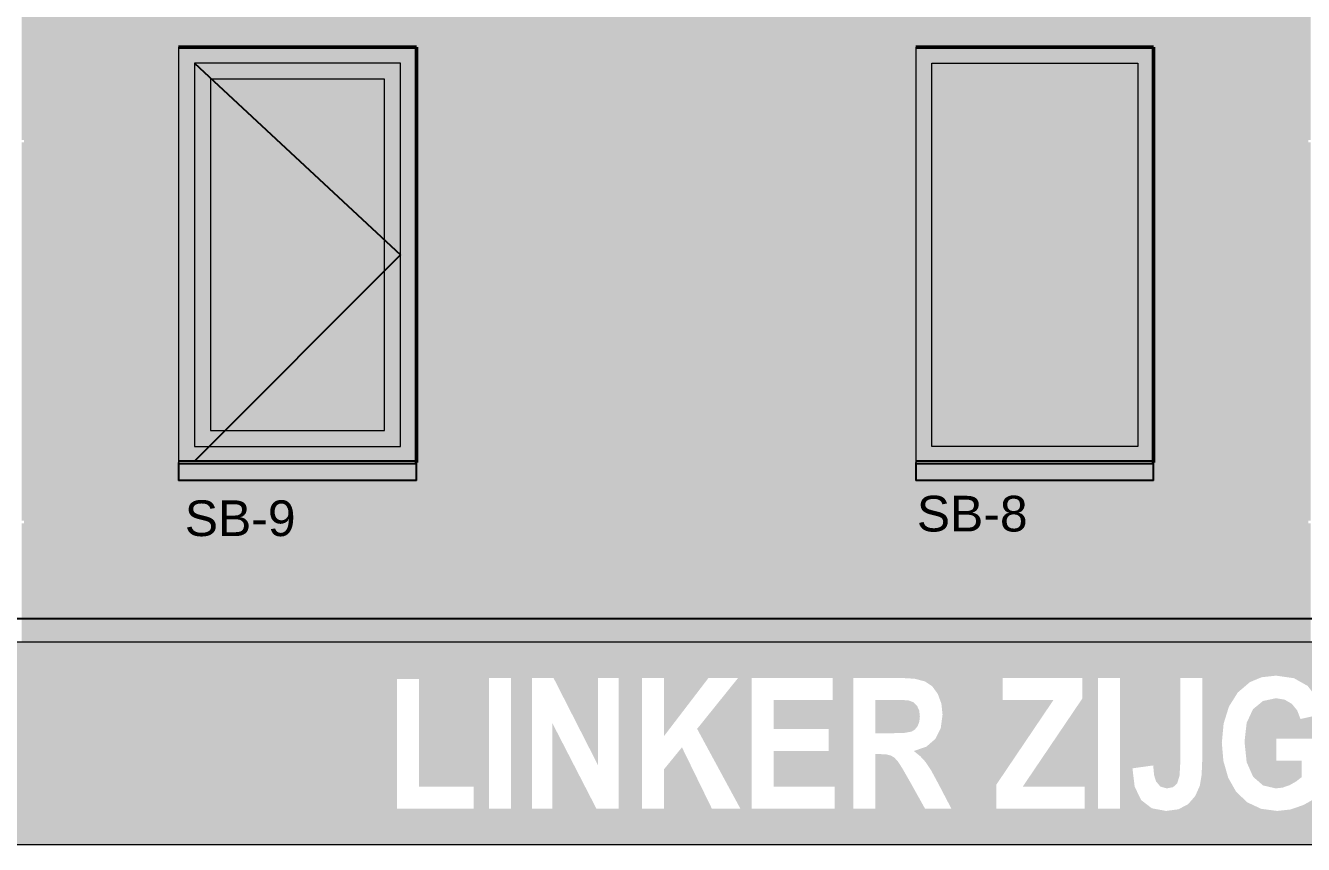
# Model space of a CAD drawing. Header units: millimetres. Extents: x -245 to 49755, y -245 to 41806.
# Drawn here: x 39137 to 41823, y 29037 to 30758 of the extents above; entities that cross this region are included whole.
import ezdxf

# ---------------------------------------------------------------- set-up
doc = ezdxf.new("R2010")
doc.units = ezdxf.units.MM
doc.linetypes.add('PUNKT2_S9', pattern=[1, 0, -1])
doc.linetypes.add('VERDECKT2_S2', pattern=[2.7, 2, -0.7])
doc.layers.add('Standard', color=7, linetype='Continuous', lineweight=25)
doc.styles.add('ARIAL', font='arial.ttf')

msp = doc.modelspace()

# ---------------------------------------------------------------- hatches: boundary and pattern name
at = {"layer": 'Standard', "linetype": 'PUNKT2_S9', "lineweight": 25}
h = msp.add_hatch(color=251, dxfattribs=at)
h.paths.add_polyline_path([(39088.5, 30512.1), (39083.5, 30512.1), (39083.5, 30517.1), (39088.5, 30517.1), (39088.5, 30922.1), (39078.5, 30922.1), (39068.7, 30997.1), (37608.5, 30997.1), (37608.5, 29462.1), (39088.5, 29462.1), (39088.5, 29712.1), (39083.5, 29712.1), (39083.5, 29717.1), (39088.5, 29717.1)])
h.paths.add_polyline_path([(44754.5, 29462.1), (44754.5, 29817.6), (44153.5, 29817.6), (44153.5, 29672.1), (42108.5, 29672.1), (42108.5, 30997.1), (41898.3, 30997.1), (41888.5, 30922.1), (41878.5, 30922.1), (41878.5, 30517.1), (41883.5, 30517.1), (41883.5, 30512.1), (41878.5, 30512.1), (41878.5, 29717.1), (41883.5, 29717.1), (41883.5, 29712.1), (41878.5, 29712.1), (41878.5, 29462.1)])
h.paths.add_polyline_path([(41833.5, 29717.1), (41838.5, 29717.1), (41838.5, 30512.1), (41833.5, 30512.1), (41833.5, 30517.1), (41838.5, 30517.1), (41838.5, 30922.1), (41828.5, 30922.1), (41818.7, 30997.1), (39148.3, 30997.1), (39138.5, 30922.1), (39128.5, 30922.1), (39128.5, 30517.1), (39133.5, 30517.1), (39133.5, 30512.1), (39128.5, 30512.1), (39128.5, 29717.1), (39133.5, 29717.1), (39133.5, 29712.1), (39128.5, 29712.1), (39128.5, 29462.1), (41838.5, 29462.1), (41838.5, 29712.1), (41833.5, 29712.1)])
h.paths.add_polyline_path([(39958.5, 30712.1), (39958.5, 29802.1), (39458.5, 29802.1), (39458.5, 30712.1)], flags=16)
h.paths.add_polyline_path([(41508.5, 29802.1), (41008.5, 29802.1), (41008.5, 30712.1), (41508.5, 30712.1)], flags=16)
for color, points in [(250, [(39458.5, 30712.1), (39492, 30712.1), (39492, 29842.1), (39458.5, 29842.1)]), (250, [(39925, 30712.1), (39925, 30678.6), (39492, 30678.6), (39492, 30712.1)]), (250, [(39925, 30712.1), (39958.5, 30712.1), (39958.5, 29842.1), (39925, 29842.1)]), (250, [(41008.5, 30712.1), (41042, 30712.1), (41042, 29842.1), (41008.5, 29842.1)]), (250, [(41475, 30712.1), (41475, 30678.6), (41042, 30678.6), (41042, 30712.1)]), (250, [(41475, 30712.1), (41508.5, 30712.1), (41508.5, 29842.1), (41475, 29842.1)]), (250, [(39492, 30678.6), (39525.5, 30678.6), (39525.5, 29873.1), (39492, 29873.1)]), (250, [(39891.5, 30678.6), (39891.5, 30645.1), (39525.5, 30645.1), (39525.5, 30678.6)]), (250, [(39925, 29873.1), (39891.5, 29873.1), (39891.5, 30678.6), (39925, 30678.6)]), (254, [(39525.5, 29906.6), (39525.5, 30645.1), (39891.5, 30645.1), (39891.5, 29906.6)]), (250, [(39525.5, 29873.1), (39525.5, 29906.6), (39891.5, 29906.6), (39891.5, 29873.1)]), (250, [(39492, 29873.1), (39925, 29873.1), (39925, 29842.1), (39492, 29842.1)]), (250, [(41042, 29873.1), (41475, 29873.1), (41475, 29842.1), (41042, 29842.1)]), (251, [(39458.5, 29837.1), (39458.5, 29839.8), (39458.5, 29842.1), (39492, 29842.1), (39925, 29842.1), (39958.5, 29842.1), (39958.5, 29839.8), (39958.5, 29837.1)]), (251, [(39458.5, 29802.1), (39458.5, 29837.1), (39958.5, 29837.1), (39958.5, 29802.1)]), (251, [(41008.5, 29837.1), (41008.5, 29839.8), (41008.5, 29842.1), (41042, 29842.1), (41475, 29842.1), (41508.5, 29842.1), (41508.5, 29839.8), (41508.5, 29837.1)]), (251, [(41008.5, 29802.1), (41008.5, 29837.1), (41508.5, 29837.1), (41508.5, 29802.1)])]:
    msp.add_hatch(color=color, dxfattribs=at).paths.add_polyline_path(points, flags=16)
msp.add_hatch(color=254, dxfattribs=at).paths.add_polyline_path([(41042, 29873.1), (41475, 29873.1), (41475, 30678.6), (41042, 30678.6)])
at = {"layer": 'Standard', "linetype": 'PUNKT2_S9', "lineweight": -3}
h = msp.add_hatch(color=0, dxfattribs=at)
h.paths.add_polyline_path([(40982.3, 29340.4), (40959.8, 29340.5), (40923.6, 29340.5), (40923.6, 29270.7), (40957.9, 29270.7), (40984.9, 29271.5), (40999.4, 29274.1), (41006.8, 29278.6), (41012.4, 29285.8), (41015.9, 29294.9), (41017.1, 29306.4), (41015.6, 29319), (41010.9, 29328.7), (41003.5, 29335.9), (40993.5, 29339.6)])
h.paths.add_polyline_path([(46603.5, 29462.1), (35753.5, 29462.1), (35753.5, 29037.1), (46603.5, 29037.1)])
h.paths.add_polyline_path([(42597.1, 29158.4), (42712.1, 29158.4), (42712.1, 29112.1), (42550.8, 29112.1), (42550.8, 29384.8), (42597.1, 29384.8)], flags=16)
h.paths.add_polyline_path([(42505.9, 29340.5), (42382.3, 29340.5), (42382.3, 29279.6), (42497.3, 29279.6), (42497.3, 29233.2), (42382.3, 29233.2), (42382.3, 29158.4), (42510.3, 29158.4), (42510.3, 29112.1), (42336, 29112.1), (42336, 29387.1), (42505.9, 29387.1)], flags=16)
h.paths.add_polyline_path([(42207.2, 29183.5), (42263.3, 29387.1), (42312.4, 29387.1), (42230.3, 29112.1), (42180.9, 29112.1), (42099, 29387.1), (42149.2, 29387.1)], flags=16)
h.paths.add_polyline_path([(42078.9, 29387.1), (42078.9, 29340.5), (41955.2, 29340.5), (41955.2, 29279.6), (42070.3, 29279.6), (42070.3, 29233.2), (41955.2, 29233.2), (41955.2, 29158.4), (42083.2, 29158.4), (42083.2, 29112.1), (41908.9, 29112.1), (41908.9, 29387.1)], flags=16)
h.paths.add_polyline_path([(41799, 29332.5), (41784, 29341.3), (41765.8, 29344.3), (41738.5, 29338.5), (41717.4, 29321.2), (41704.1, 29292.5), (41699.6, 29252.8), (41704.1, 29210), (41717.7, 29179.2), (41738.7, 29161), (41765.3, 29154.8), (41779.8, 29156.5), (41794.4, 29161.6), (41808, 29169.3), (41819.5, 29178.3), (41819.5, 29213.2), (41766.5, 29213.2), (41766.5, 29259.5), (41866.2, 29259.5), (41866.2, 29150), (41848.4, 29134), (41824, 29120.1), (41796.4, 29110.5), (41768.2, 29107.4), (41734.6, 29111.9), (41705.6, 29125.4), (41682.1, 29147.5), (41665.4, 29177.1), (41655.2, 29212.4), (41651.9, 29250.5), (41655.7, 29291), (41666.9, 29326.8), (41685.4, 29356.3), (41710.9, 29378.1), (41735.6, 29388.4), (41765.8, 29391.7), (41803.7, 29386.3), (41832.3, 29370.2), (41852.2, 29344.7), (41863.3, 29310.9), (41817.3, 29300.6), (41810.3, 29318.8)], flags=16)
h.paths.add_polyline_path([(41564.6, 29209.4), (41564.6, 29387.1), (41610.7, 29387.1), (41610.7, 29213), (41609.4, 29182.8), (41605.7, 29160.5), (41596.1, 29138.9), (41581.3, 29121.8), (41560.8, 29110.9), (41534.7, 29107.4), (41504.7, 29113), (41482.5, 29130.1), (41468.7, 29158.2), (41464, 29197), (41507.6, 29203), (41509.5, 29182.8), (41513.5, 29169.6), (41522.8, 29158.6), (41536.3, 29154.8), (41549.4, 29157.4), (41558.1, 29165.3), (41563, 29181.6)], flags=16)
h.paths.add_polyline_path([(41437.8, 29387.1), (41437.8, 29112.1), (41391.5, 29112.1), (41391.5, 29387.1)], flags=16)
h.paths.add_polyline_path([(41297.9, 29340.5), (41191.1, 29340.5), (41191.1, 29387.1), (41358.8, 29387.1), (41358.8, 29343.9), (41233.3, 29158.4), (41363.7, 29158.4), (41363.7, 29112.1), (41177.5, 29112.1), (41177.5, 29162.2)], flags=16)
h.paths.add_polyline_path([(41028, 29379.5), (41043.1, 29369.4), (41054.8, 29353.3), (41062.3, 29333), (41064.8, 29310), (41061, 29281.6), (41049.6, 29258.8), (41030.7, 29242.4), (41004.3, 29233.4), (41018, 29222.4), (41029, 29210.4), (41040.6, 29192.9), (41055.4, 29165.7), (41083.4, 29112.1), (41028, 29112.1), (40994.6, 29171.9), (40979.6, 29198), (40970.2, 29212.3), (40963.5, 29219.4), (40956.3, 29223.7), (40946.8, 29226.1), (40933, 29226.9), (40923.6, 29226.9), (40923.6, 29112.1), (40877.4, 29112.1), (40877.4, 29387.1), (40974.8, 29387.1), (41006.5, 29385.2)], flags=16)
h.paths.add_polyline_path([(40838, 29158.4), (40838, 29112.1), (40663.7, 29112.1), (40663.7, 29387.1), (40833.6, 29387.1), (40833.6, 29340.5), (40709.9, 29340.5), (40709.9, 29279.6), (40825, 29279.6), (40825, 29233.2), (40709.9, 29233.2), (40709.9, 29158.4)], flags=16)
h.paths.add_polyline_path([(40516.9, 29241.1), (40479.4, 29195.2), (40479.4, 29112.1), (40433.1, 29112.1), (40433.1, 29387.1), (40479.4, 29387.1), (40479.4, 29265), (40572.8, 29387.1), (40635.1, 29387.1), (40548.8, 29279.9), (40639.8, 29112.1), (40579.9, 29112.1)], flags=16)
h.paths.add_polyline_path([(40340.5, 29387.1), (40383.5, 29387.1), (40383.5, 29112.1), (40337.1, 29112.1), (40244.7, 29291.4), (40244.7, 29112.1), (40201.7, 29112.1), (40201.7, 29387.1), (40246.8, 29387.1), (40340.5, 29203.4)], flags=16)
h.paths.add_polyline_path([(40110.9, 29112.1), (40110.9, 29387.1), (40157.2, 29387.1), (40157.2, 29112.1)], flags=16)
h.paths.add_polyline_path([(39964.3, 29384.8), (39964.3, 29158.4), (40079.3, 29158.4), (40079.3, 29112.1), (39918, 29112.1), (39918, 29384.8)], flags=16)

# ---------------------------------------------------------------- linework, layer by layer
at = {"layer": 'Standard', "color": 26, "linetype": 'Continuous', "lineweight": 18}
for p, q in [((39458.5, 30712.1), (39458.5, 29839.8)), ((39958.5, 30712.1), (39458.5, 30712.1)), ((39958.5, 29839.8), (39958.5, 30712.1)), ((41508.5, 30712.1), (41008.5, 30712.1)), ((41008.5, 30712.1), (41008.5, 29839.8)), ((41508.5, 29839.8), (41508.5, 30712.1))]:
    msp.add_line(p, q, dxfattribs=at)
at = {"layer": 'Standard', "color": 7, "linetype": 'Continuous', "lineweight": 50}
for p, q in [((39458.5, 30712.1), (39958.5, 30712.1)), ((39958.5, 30712.1), (39958.5, 29839.6)), ((41008.5, 30712.1), (41508.5, 30712.1)), ((41508.5, 30712.1), (41508.5, 29839.6))]:
    msp.add_line(p, q, dxfattribs=at)
at = {"layer": 'Standard', "color": 51, "linetype": 'Continuous', "lineweight": 18}
for p, q in [((39925, 30678.6), (39492, 30678.6)), ((39492, 30678.6), (39492, 29873.1)), ((39925, 29873.1), (39925, 30678.6)), ((41042, 30678.6), (41475, 30678.6)), ((41042, 29873.1), (41042, 30678.6)), ((41475, 30678.6), (41475, 29873.1)), ((39492, 29873.1), (39925, 29873.1)), ((41475, 29873.1), (41042, 29873.1))]:
    msp.add_line(p, q, dxfattribs=at)
at = {"layer": 'Standard', "color": 7, "linetype": 'Continuous', "lineweight": -3}
for p, q in [((39492, 30678.6), (39925, 30275.8)), ((39925, 30275.8), (39492, 29842.1))]:
    msp.add_line(p, q, dxfattribs=at)
at = {"layer": 'Standard', "color": 42, "linetype": 'Continuous', "lineweight": 18}
for p, q in [((39891.5, 30645.1), (39525.5, 30645.1)), ((39525.5, 30645.1), (39525.5, 29906.6)), ((39891.5, 29906.6), (39891.5, 30645.1)), ((39525.5, 29906.6), (39891.5, 29906.6))]:
    msp.add_line(p, q, dxfattribs=at)
at = {"layer": 'Standard', "color": 117, "linetype": 'Continuous', "lineweight": -3}
for p, q in [((39958.5, 29842.1), (39458.5, 29842.1)), ((39458.5, 29839.8), (39458.5, 29837.1)), ((39958.5, 29837.1), (39458.5, 29837.1)), ((39458.5, 29837.1), (39458.5, 29802.1)), ((39958.5, 29837.1), (39958.5, 29839.8)), ((39958.5, 29802.1), (39958.5, 29837.1)), ((41508.5, 29842.1), (41008.5, 29842.1)), ((41008.5, 29839.8), (41008.5, 29837.1)), ((41508.5, 29837.1), (41008.5, 29837.1)), ((41008.5, 29837.1), (41008.5, 29802.1)), ((41508.5, 29837.1), (41508.5, 29839.8)), ((41508.5, 29802.1), (41508.5, 29837.1)), ((39958.5, 29802.1), (39458.5, 29802.1)), ((41508.5, 29802.1), (41008.5, 29802.1))]:
    msp.add_line(p, q, dxfattribs=at)
at = {"layer": 'Standard', "color": 7, "linetype": 'VERDECKT2_S2', "lineweight": -3}
msp.add_line((35753.5, 29512.1), (46603.5, 29512.1), dxfattribs=at)
at = {"layer": 'Standard', "color": 94, "linetype": 'Continuous', "lineweight": 18}
for p, q in [((46603.5, 29462.1), (35753.5, 29462.1)), ((35753.5, 29037.1), (46603.5, 29037.1))]:
    msp.add_line(p, q, dxfattribs=at)

# ---------------------------------------------------------------- texts
at = {"layer": 'Standard', "color": 5, "linetype": 'Continuous', "lineweight": 25, "char_height": 75, "width": 271.234, "attachment_point": 7, "style": 'ARIAL'}
for s, insert in [('\\W1.00;SB-8', (41010.7, 29693.6)), ('\\W1.00;SB-9', (39471.7, 29684))]:
    msp.add_mtext(s, dxfattribs=dict(at, insert=insert))

doc.saveas('drawing.dxf')
